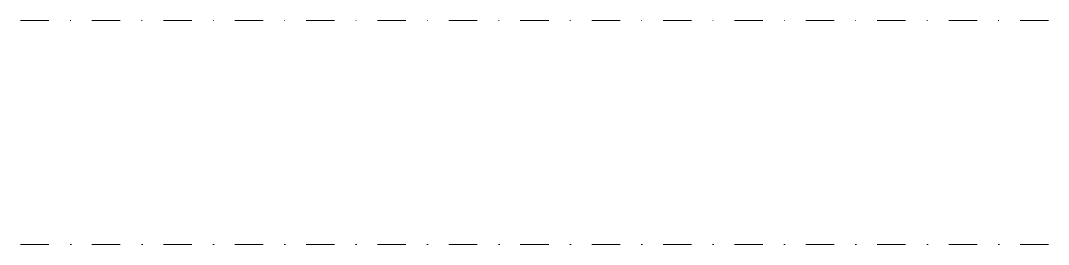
# Model space of a CAD drawing. Header units: metres. Extents: x -15 to 215, y 0 to 50.
import ezdxf

# ---------------------------------------------------------------- set-up
doc = ezdxf.new("R2010")
doc.units = ezdxf.units.M
doc.linetypes.add('Dash dot', pattern=[15.875, 6.35, -4.7625, 0, -4.7625])
doc.layers.add('A-DETL-GENF', color=92, linetype='Continuous', lineweight=18)

# ---------------------------------------------------------------- blocks, each defined once
blk = doc.blocks.new('00 afbreeklijn 2 s l - breed 50-3877897-00_0 Basismaterialen')
at = {"layer": 'A-DETL-GENF', "linetype": 'Dash dot'}
for p, q in [((215, 50), (-15, 50)), ((215, 0), (-15, 0))]:
    blk.add_line(p, q, dxfattribs=at)

msp = doc.modelspace()

# ---------------------------------------------------------------- block references
msp.add_blockref('00 afbreeklijn 2 s l - breed 50-3877897-00_0 Basismaterialen', (0, 0))

doc.saveas('drawing.dxf')
